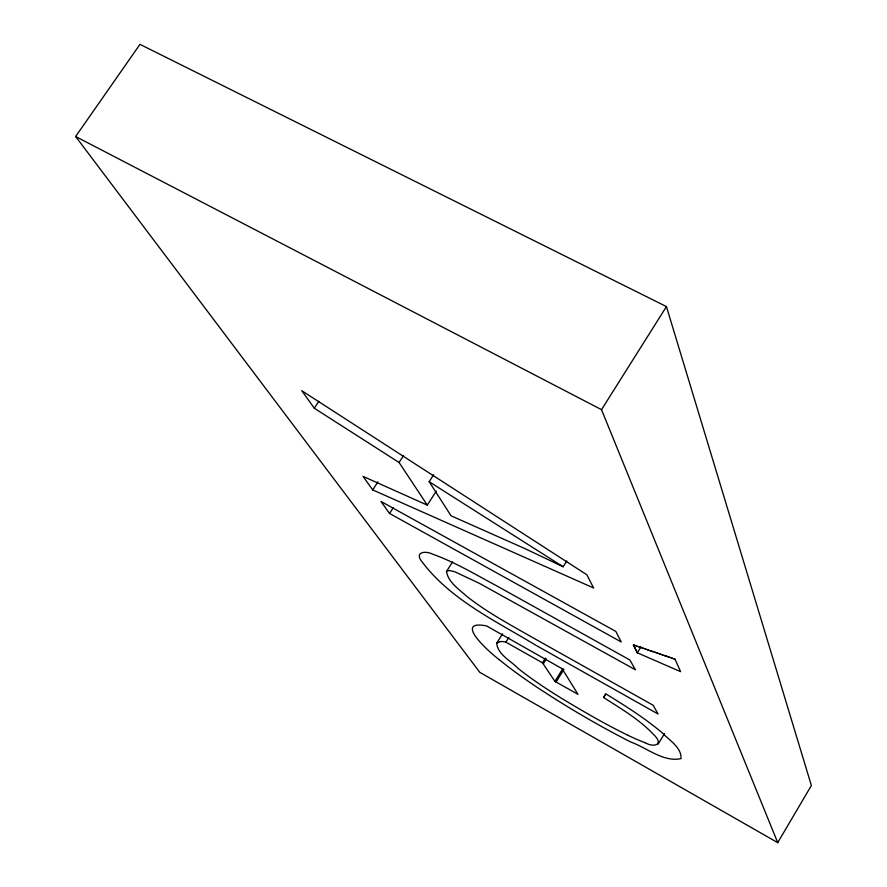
<?xml version="1.0" encoding="UTF-8"?>
<svg xmlns="http://www.w3.org/2000/svg" width="887" height="887" viewBox="0 0 887 887"><rect width="100%" height="100%" fill="white"/><g stroke="black" fill="none" stroke-linecap="round" stroke-linejoin="round"><path stroke-width="1.33" d="M446.483 571.483C448.234 582.36 459.167 589.4 466.884 596.43C486.531 611.952 508.683 623.86 530.337 636.267L653.12 705.243L658.087 714.013L535.26 644.916C495.689 620.9 451.062 600.011 422.4 562.291C413.774 552.157 425.061 550.306 432.767 554.209C455.375 562.314 476.075 574.854 497.186 586.13L629.859 659.983L635.491 669.829L479.224 583.258L454.976 571.849L449.31 570.452L446.538 571.372L452.536 561.926M644.971 742.663C654.273 747.985 664.308 744.548 653.641 734.591C639.305 719.357 621.011 708.691 603.548 697.492L605.688 693.989M502.552 633.828L496.698 643.186C497.485 654.34 510.812 660.782 517.897 668.255C540.36 686.072 565.097 700.752 589.91 715.033A126.985 17.818 31.8 0 0 627.918 735.29M777.733 842.65L811.372 785.516L666.447 306.592L139.969 44.35L75.628 136.509L479.778 672.335L777.733 842.65L601.519 409.661L75.628 136.509M658.121 744.138L664.563 733.505M633.451 644.971L675.029 659.174L680.573 671.647L637.332 652.799L640.924 646.911M499.193 659.595C491.254 653.907 451.627 619.204 486.564 625.912L562.147 668.731L578.014 694.366L554.94 681.371L562.89 668.51M556.016 682.158L563.966 669.308M554.94 681.371L542.467 662.8L545.383 658.099M543.465 663.587L546.381 658.886M433.632 474.733L429.164 481.708L451.073 515.802L525.115 548.698L563.145 566.771L566.793 560.917M508.805 637.487L505.878 642.155L542.467 662.8M601.519 409.661L666.447 306.592M427.29 505.113L399.083 462.493L314.297 408.231L301.746 390.701L586.861 574.765L593.614 587.97L372.706 489.901L363.027 476.363L427.29 505.113L436.227 491.165M389.548 513.462L380.955 501.443L615.855 631.444L621.233 641.955L389.548 513.462L393.285 507.663M372.706 489.901L377.906 481.841M399.083 462.493L403.574 455.53M314.297 408.231L318.854 401.29M496.698 643.186L500.235 641.567M603.603 697.415L605.965 693.944C625.346 705.841 644.694 718.06 662.123 732.751C669.02 740.102 681.759 747.453 681.028 758.607C663.664 762.543 646.612 747.663 630.701 741.987C599.557 726.143 569.343 708.458 540.116 689.31A99.932 13.682 31.8 0 1 499.115 659.551M633.684 644.982L634.626 645.304M635.979 645.769L636.933 646.102M638.296 646.568L639.25 646.889M640.614 647.366L641.567 647.687M642.931 648.164L643.895 648.486M645.27 648.962L646.224 649.295M647.599 649.761L648.563 650.093M649.949 650.57L650.914 650.903M653.264 651.701L652.023 651.28M654.65 652.178L655.626 652.51M657.023 652.987L657.999 653.331M659.385 653.808L660.371 654.14M661.769 654.617L662.744 654.961M664.152 655.438L666.403 656.214M666.536 656.258L667.523 656.602M668.942 657.079L669.929 657.422M671.337 657.91L672.335 658.243M673.754 658.731L674.752 659.074M563.145 566.771L429.164 481.708M637.332 652.799L633.407 644.893L637.309 652.765M644.949 742.652A82.447 11.376 31.7 0 1 627.841 735.223M500.346 641.645A80.384 11.165 31.8 0 1 505.767 642.077"/></g></svg>
